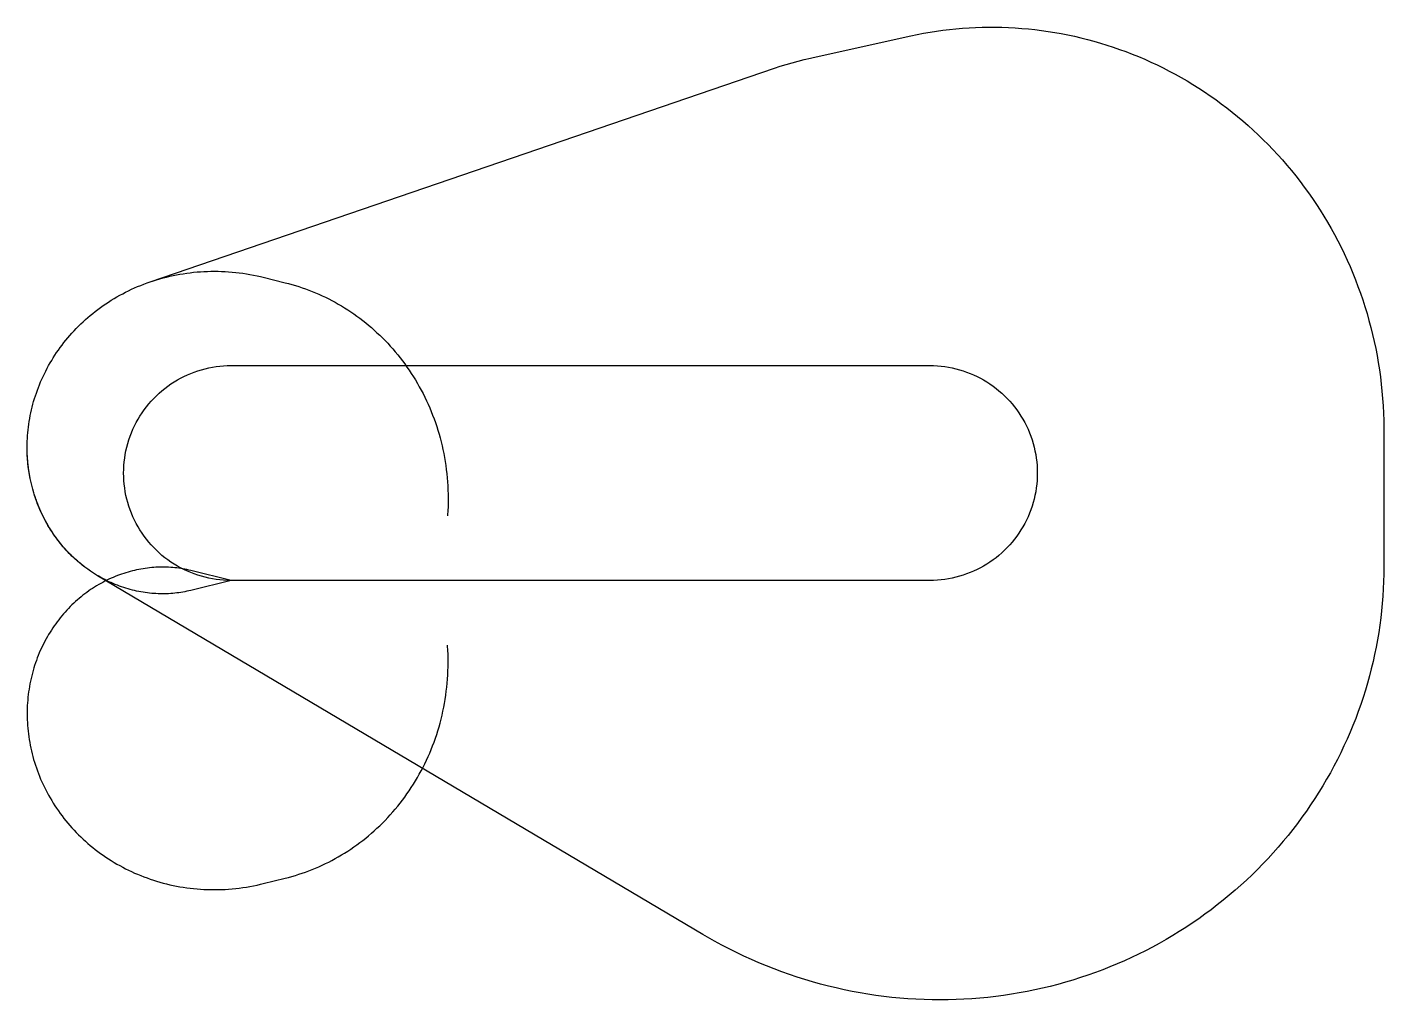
# Model space of a CAD drawing. Header units: metres. Extents: x -6642 to 37555, y -13655 to 18016.
import ezdxf

# ---------------------------------------------------------------- set-up
doc = ezdxf.new("R2010")
doc.units = ezdxf.units.M

msp = doc.modelspace()

# ---------------------------------------------------------------- linework, layer by layer
at = {"layer": 'NorminalTrack', "color": 1}
msp.add_lwpolyline([(0, 0), (0, 0), (-122, 2), (-244, 9), (-366, 19), (-487, 34), (-607, 53), (-727, 76), (-846, 104), (-964, 136), (-1081, 171), (-1197, 211), (-1310, 255), (-1423, 302), (-1534, 354), (-1642, 409), (-1749, 469), (-1854, 532), (-1956, 598), (-2056, 668), (-2154, 742), (-2249, 818), (-2341, 899), (-2430, 982), (-2516, 1068), (-2600, 1157), (-2680, 1250), (-2757, 1345), (-2830, 1442), (-2900, 1542), (-2967, 1644), (-3030, 1749), (-3089, 1856), (-3144, 1965), (-3196, 2075), (-3244, 2188), (-3287, 2302), (-3327, 2417), (-3363, 2534), (-3394, 2652), (-3422, 2771), (-3445, 2891), (-3464, 3011), (-3479, 3133), (-3490, 3254), (-3496, 3376), (-3498, 3498), (-3496, 3620), (-3490, 3742), (-3479, 3864), (-3464, 3985), (-3445, 4106), (-3422, 4226), (-3394, 4345), (-3363, 4463), (-3327, 4579), (-3287, 4695), (-3244, 4809), (-3196, 4921), (-3144, 5032), (-3089, 5141), (-3030, 5247), (-2967, 5352), (-2900, 5455), (-2830, 5555), (-2757, 5652), (-2680, 5747), (-2600, 5839), (-2516, 5928), (-2430, 6015), (-2341, 6098), (-2249, 6178), (-2154, 6255), (-2056, 6329), (-1956, 6399), (-1854, 6465), (-1749, 6528), (-1642, 6587), (-1534, 6643), (-1423, 6694), (-1310, 6742), (-1197, 6786), (-1081, 6825), (-964, 6861), (-846, 6893), (-727, 6920), (-607, 6944), (-487, 6963), (-366, 6977), (-244, 6988), (-122, 6995), (0, 6997), (0, 6997), (22767, 6997), (22767, 6997), (22889, 6995), (23011, 6988), (23133, 6977), (23254, 6963), (23375, 6944), (23495, 6920), (23614, 6893), (23731, 6861), (23848, 6825), (23964, 6786), (24078, 6742), (24190, 6694), (24301, 6643), (24410, 6587), (24516, 6528), (24621, 6465), (24723, 6399), (24823, 6329), (24921, 6255), (25016, 6178), (25108, 6098), (25197, 6015), (25284, 5928), (25367, 5839), (25447, 5747), (25524, 5652), (25597, 5555), (25667, 5455), (25734, 5352), (25797, 5247), (25856, 5141), (25911, 5032), (25963, 4921), (26011, 4809), (26055, 4695), (26094, 4579), (26130, 4463), (26162, 4345), (26189, 4226), (26212, 4106), (26231, 3985), (26246, 3864), (26257, 3742), (26263, 3620), (26266, 3498), (26263, 3376), (26257, 3254), (26246, 3133), (26231, 3011), (26212, 2891), (26189, 2771), (26162, 2652), (26130, 2534), (26094, 2417), (26055, 2302), (26011, 2188), (25963, 2075), (25911, 1965), (25856, 1856), (25797, 1749), (25734, 1644), (25667, 1542), (25597, 1442), (25524, 1345), (25447, 1250), (25367, 1157), (25284, 1068), (25197, 982), (25108, 899), (25016, 818), (24921, 742), (24823, 668), (24723, 598), (24621, 532), (24516, 469), (24410, 409), (24301, 354), (24190, 302), (24078, 255), (23964, 211), (23848, 171), (23731, 136), (23614, 104), (23495, 76), (23375, 53), (23254, 34), (23133, 19), (23011, 9), (22889, 2), (22767, 0), (0, 0)], dxfattribs=at)
at = {"layer": 'WindSpiral', "color": 5}
for points in [[(0, 0), (-1311, -324), (-1375, -339), (-1439, -353), (-1503, -366), (-1568, -378), (-1633, -389), (-1699, -398), (-1765, -407), (-1832, -414), (-1899, -421), (-1966, -426), (-2034, -430), (-2102, -433), (-2170, -434), (-2239, -435), (-2308, -434), (-2377, -432), (-2446, -429), (-2515, -424), (-2585, -419), (-2655, -412), (-2725, -404), (-2795, -394), (-2865, -384), (-2935, -372), (-3005, -359), (-3075, -344), (-3145, -329), (-3215, -312), (-3285, -293), (-3355, -274), (-3425, -253), (-3495, -231), (-3564, -207), (-3634, -183), (-3703, -157), (-3772, -129), (-3840, -101), (-3909, -71), (-3977, -40), (-4045, -7), (-4112, 27), (-4179, 62), (-4246, 98), (-4312, 136), (-4378, 175), (-4443, 215), (-4508, 257), (-4573, 299), (-4636, 343), (-4700, 389), (-4762, 435), (-4824, 483), (-4885, 532), (-4946, 582), (-5006, 634), (-5065, 686), (-5124, 740), (-5182, 795), (-5239, 852), (-5295, 909), (-5350, 968), (-5405, 1027), (-5458, 1088), (-5511, 1150), (-5563, 1213), (-5613, 1277), (-5663, 1342), (-5712, 1409), (-5760, 1476), (-5807, 1545), (-5852, 1614), (-5897, 1684), (-5941, 1756), (-5983, 1828), (-6024, 1901), (-6064, 1976), (-6103, 2051), (-6141, 2127), (-6178, 2204), (-6213, 2282), (-6247, 2360), (-6279, 2440), (-6311, 2520), (-6341, 2601), (-6370, 2683), (-6397, 2765), (-6423, 2849), (-6448, 2932), (-6471, 3017), (-6493, 3102), (-6513, 3188), (-6532, 3275), (-6550, 3362), (-6566, 3449), (-6580, 3537), (-6593, 3626), (-6605, 3715), (-6615, 3804), (-6623, 3894), (-6630, 3984), (-6636, 4075), (-6639, 4166), (-6642, 4257), (-6642, 4349), (-6641, 4440), (-6639, 4533), (-6634, 4625), (-6629, 4717), (-6621, 4810), (-6612, 4902), (-6601, 4995), (-6589, 5088), (-6575, 5181), (-6559, 5273), (-6542, 5366), (-6523, 5459), (-6502, 5551), (-6479, 5644), (-6455, 5736), (-6430, 5828), (-6402, 5920), (-6373, 6012), (-6342, 6103), (-6310, 6194), (-6276, 6285), (-6240, 6375), (-6202, 6465), (-6163, 6555), (-6122, 6644), (-6080, 6732), (-6036, 6820), (-5990, 6908), (-5943, 6994), (-5894, 7081), (-5843, 7166), (-5791, 7251), (-5737, 7335), (-5681, 7419), (-5624, 7502), (-5565, 7583), (-5505, 7665), (-5443, 7745), (-5380, 7824), (-5315, 7902), (-5249, 7980), (-5181, 8056), (-5111, 8132), (-5040, 8206), (-4968, 8280), (-4894, 8352), (-4819, 8423), (-4742, 8493), (-4664, 8562), (-4585, 8629), (-4504, 8696), (-4422, 8761), (-4338, 8824), (-4253, 8887), (-4167, 8948), (-4080, 9008), (-3991, 9066), (-3901, 9123), (-3810, 9179), (-3718, 9233), (-3625, 9285), (-3530, 9336), (-3435, 9386), (-3338, 9434), (-3240, 9480), (-3141, 9525), (-3042, 9568), (-2941, 9609), (-2839, 9649), (-2737, 9687), (-2633, 9724), (-2633, 9724), (17700, 16676), (17892, 16740), (18086, 16800), (18281, 16857), (18477, 16911), (18674, 16962), (18872, 17009), (18963, 17030), (22148, 17731), (22355, 17775), (22563, 17815), (22772, 17851), (22982, 17884), (23193, 17914), (23404, 17939), (23616, 17961), (23829, 17979), (24042, 17994), (24256, 18005), (24470, 18012), (24684, 18016), (24899, 18015), (25114, 18011), (25329, 18003), (25544, 17992), (25759, 17976), (25975, 17957), (26190, 17934), (26404, 17908), (26619, 17877), (26833, 17843), (27047, 17805), (27261, 17763), (27474, 17718), (27686, 17668), (27898, 17615), (28109, 17558), (28319, 17498), (28529, 17433), (28737, 17365), (28945, 17293), (29151, 17218), (29356, 17139), (29561, 17056), (29764, 16970), (29965, 16879), (30165, 16786), (30364, 16688), (30562, 16587), (30757, 16483), (30951, 16375), (31144, 16264), (31335, 16149), (31523, 16030), (31710, 15908), (31895, 15783), (32079, 15655), (32259, 15523), (32438, 15388), (32615, 15249), (32789, 15108), (32962, 14963), (33131, 14815), (33299, 14664), (33463, 14510), (33626, 14352), (33786, 14192), (33943, 14029), (34097, 13863), (34249, 13694), (34398, 13522), (34544, 13348), (34687, 13171), (34827, 12991), (34964, 12808), (35098, 12623), (35229, 12436), (35357, 12246), (35481, 12053), (35603, 11858), (35721, 11661), (35835, 11462), (35947, 11260), (36055, 11056), (36159, 10851), (36260, 10643), (36358, 10433), (36452, 10221), (36542, 10008), (36629, 9792), (36712, 9575), (36791, 9357), (36866, 9136), (36938, 8915), (37006, 8691), (37070, 8467), (37130, 8241), (37187, 8013), (37239, 7785), (37288, 7555), (37332, 7325), (37373, 7093), (37409, 6860), (37441, 6627), (37470, 6393), (37494, 6158), (37515, 5922), (37531, 5686), (37543, 5449), (37551, 5212), (37555, 4975), (37555, 4875), (37555, 444), (37553, 206), (37547, -32), (37536, -270), (37522, -509), (37503, -747), (37480, -985), (37453, -1222), (37422, -1460), (37386, -1697), (37347, -1934), (37303, -2170), (37255, -2406), (37203, -2641), (37146, -2876), (37086, -3110), (37021, -3343), (36953, -3575), (36880, -3806), (36803, -4035), (36722, -4264), (36637, -4492), (36548, -4718), (36454, -4943), (36357, -5166), (36256, -5388), (36151, -5609), (36042, -5828), (35929, -6045), (35812, -6260), (35691, -6473), (35567, -6685), (35438, -6895), (35306, -7102), (35170, -7307), (35030, -7511), (34887, -7711), (34740, -7910), (34590, -8106), (34436, -8300), (34278, -8491), (34117, -8680), (33952, -8866), (33784, -9049), (33613, -9229), (33439, -9407), (33261, -9582), (33080, -9754), (32895, -9923), (32708, -10088), (32518, -10251), (32324, -10410), (32128, -10566), (31929, -10719), (31727, -10869), (31522, -11015), (31314, -11158), (31104, -11297), (30891, -11432), (30676, -11564), (30458, -11693), (30237, -11817), (30015, -11938), (29790, -12055), (29563, -12169), (29333, -12278), (29102, -12384), (28868, -12485), (28632, -12583), (28395, -12676), (28156, -12766), (27915, -12851), (27672, -12932), (27428, -13009), (27182, -13082), (26934, -13151), (26685, -13215), (26435, -13275), (26184, -13331), (25931, -13382), (25678, -13429), (25423, -13472), (25167, -13510), (24911, -13544), (24653, -13573), (24395, -13598), (24136, -13619), (23877, -13634), (23617, -13646), (23357, -13653), (23096, -13655), (22836, -13653), (22575, -13646), (22313, -13634), (22052, -13618), (21791, -13598), (21530, -13573), (21270, -13543), (21009, -13509), (20749, -13470), (20490, -13427), (20231, -13379), (19972, -13326), (19715, -13269), (19458, -13207), (19202, -13141), (18947, -13070), (18693, -12995), (18440, -12915), (18188, -12831), (17938, -12742), (17689, -12649), (17441, -12552), (17195, -12450), (16950, -12343), (16707, -12233), (16466, -12118), (16227, -11998), (15989, -11875), (15754, -11747), (15520, -11615), (15370, -11527), (-4347, 156), (-4412, 196), (-4477, 237), (-4542, 279), (-4606, 322), (-4670, 367), (-4732, 413), (-4795, 460), (-4856, 509), (-4917, 558), (-4978, 609), (-5037, 661), (-5096, 715), (-5154, 769), (-5212, 825), (-5268, 882), (-5324, 940), (-5379, 999), (-5433, 1059), (-5486, 1120), (-5538, 1183), (-5589, 1247), (-5640, 1311), (-5689, 1377), (-5737, 1444), (-5785, 1512), (-5831, 1581), (-5876, 1651), (-5920, 1722), (-5963, 1794), (-6005, 1866), (-6045, 1940), (-6085, 2015), (-6123, 2091), (-6160, 2167), (-6196, 2245), (-6231, 2323), (-6264, 2402), (-6296, 2482), (-6327, 2562), (-6356, 2644), (-6384, 2726), (-6411, 2809), (-6436, 2892), (-6460, 2977), (-6483, 3062), (-6504, 3147), (-6524, 3233), (-6542, 3320), (-6558, 3407), (-6574, 3495), (-6587, 3583), (-6600, 3672), (-6610, 3762), (-6620, 3851), (-6627, 3941), (-6633, 4032), (-6638, 4123), (-6641, 4214), (-6642, 4305), (-6642, 4337)], [(0, 0), (-1311, -324), (-1375, -339), (-1439, -353), (-1503, -366), (-1568, -378), (-1633, -389), (-1699, -398), (-1765, -407), (-1832, -414), (-1899, -421), (-1966, -426), (-2034, -430), (-2102, -433), (-2170, -434), (-2239, -435), (-2308, -434), (-2377, -432), (-2446, -429), (-2515, -424), (-2585, -419), (-2655, -412), (-2725, -404), (-2795, -394), (-2865, -384), (-2935, -372), (-3005, -359), (-3075, -344), (-3145, -329), (-3215, -312), (-3285, -293), (-3355, -274), (-3425, -253), (-3495, -231), (-3564, -207), (-3634, -183), (-3703, -157), (-3772, -129), (-3840, -101), (-3909, -71), (-3977, -40), (-4045, -7), (-4112, 27), (-4179, 62), (-4246, 98), (-4312, 136), (-4378, 175), (-4443, 215), (-4508, 257), (-4573, 299), (-4636, 343), (-4700, 389), (-4762, 435), (-4824, 483), (-4885, 532), (-4946, 582), (-5006, 634), (-5065, 686), (-5124, 740), (-5182, 795), (-5239, 852), (-5295, 909), (-5350, 968), (-5405, 1027), (-5458, 1088), (-5511, 1150), (-5563, 1213), (-5613, 1277), (-5663, 1342), (-5712, 1409), (-5760, 1476), (-5807, 1545), (-5852, 1614), (-5897, 1684), (-5941, 1756), (-5983, 1828), (-6024, 1901), (-6064, 1976), (-6103, 2051), (-6141, 2127), (-6178, 2204), (-6213, 2282), (-6247, 2360), (-6279, 2440), (-6311, 2520), (-6341, 2601), (-6370, 2683), (-6397, 2765), (-6423, 2849), (-6448, 2932), (-6471, 3017), (-6493, 3102), (-6513, 3188), (-6532, 3275), (-6550, 3362), (-6566, 3449), (-6580, 3537), (-6593, 3626), (-6605, 3715), (-6615, 3804), (-6623, 3894), (-6630, 3984), (-6636, 4075), (-6639, 4166), (-6642, 4257), (-6642, 4349), (-6641, 4440), (-6639, 4533), (-6634, 4625), (-6629, 4717), (-6621, 4810), (-6612, 4902), (-6601, 4995), (-6589, 5088), (-6575, 5181), (-6559, 5273), (-6542, 5366), (-6523, 5459), (-6502, 5551), (-6479, 5644), (-6455, 5736), (-6430, 5828), (-6402, 5920), (-6373, 6012), (-6342, 6103), (-6310, 6194), (-6276, 6285), (-6240, 6375), (-6202, 6465), (-6163, 6555), (-6122, 6644), (-6080, 6732), (-6036, 6820), (-5990, 6908), (-5943, 6994), (-5894, 7081), (-5843, 7166), (-5791, 7251), (-5737, 7335), (-5681, 7419), (-5624, 7502), (-5565, 7583), (-5505, 7665), (-5443, 7745), (-5380, 7824), (-5315, 7902), (-5249, 7980), (-5181, 8056), (-5111, 8132), (-5040, 8206), (-4968, 8280), (-4894, 8352), (-4819, 8423), (-4742, 8493), (-4664, 8562), (-4585, 8629), (-4504, 8696), (-4422, 8761), (-4338, 8824), (-4253, 8887), (-4167, 8948), (-4080, 9008), (-3991, 9066), (-3901, 9123), (-3810, 9179), (-3718, 9233), (-3625, 9285), (-3530, 9336), (-3435, 9386), (-3338, 9434), (-3240, 9480), (-3141, 9525), (-3042, 9568), (-2941, 9609), (-2839, 9649), (-2737, 9687), (-2633, 9724), (-2529, 9758), (-2424, 9791), (-2318, 9822), (-2211, 9852), (-2103, 9879), (-1995, 9905), (-1886, 9929), (-1777, 9951), (-1667, 9971), (-1556, 9989), (-1445, 10006), (-1333, 10020), (-1220, 10033), (-1108, 10044), (-994, 10052), (-881, 10059), (-767, 10064), (-653, 10066), (-538, 10067), (-423, 10066), (-308, 10063), (-193, 10057), (-78, 10050), (38, 10041), (153, 10029), (269, 10016), (384, 10000), (500, 9983), (615, 9963), (731, 9942), (846, 9918), (961, 9892), (1047, 9871), (1762, 9695), (1874, 9666), (1985, 9636), (2096, 9603), (2207, 9568), (2317, 9532), (2427, 9493), (2536, 9453), (2645, 9410), (2754, 9365), (2861, 9319), (2969, 9270), (3075, 9220), (3181, 9167), (3286, 9113), (3391, 9056), (3494, 8998), (3597, 8937), (3699, 8875), (3800, 8811), (3901, 8745), (4000, 8677), (4098, 8607), (4195, 8536), (4291, 8462), (4387, 8387), (4481, 8310), (4573, 8231), (4665, 8150), (4755, 8068), (4844, 7984), (4932, 7898), (5019, 7810), (5104, 7721), (5187, 7630), (5270, 7538), (5350, 7443), (5430, 7348), (5507, 7250), (5584, 7151), (5658, 7051), (5731, 6949), (5803, 6846), (5872, 6741), (5940, 6635), (6007, 6527), (6071, 6418), (6134, 6308), (6195, 6196), (6254, 6083), (6311, 5969), (6366, 5854), (6420, 5737), (6471, 5620), (6521, 5501), (6568, 5381), (6614, 5260), (6657, 5138), (6699, 5015), (6738, 4891), (6775, 4767), (6810, 4641), (6843, 4514), (6874, 4387), (6903, 4259), (6929, 4130), (6954, 4001), (6976, 3871), (6996, 3740), (7013, 3608), (7029, 3477), (7042, 3344), (7052, 3211), (7061, 3078), (7067, 2944), (7071, 2810), (7072, 2676), (7071, 2541), (7068, 2407), (7062, 2272), (7054, 2137), (7052, 2103)], [(0, 0), (-1311, 324), (-1375, 339), (-1439, 353), (-1503, 366), (-1568, 378), (-1633, 389), (-1699, 398), (-1765, 407), (-1832, 414), (-1899, 421), (-1966, 426), (-2034, 430), (-2102, 433), (-2170, 434), (-2239, 435), (-2308, 434), (-2377, 432), (-2446, 429), (-2515, 424), (-2585, 419), (-2655, 412), (-2725, 404), (-2795, 394), (-2865, 384), (-2935, 372), (-3005, 359), (-3075, 344), (-3145, 329), (-3215, 312), (-3285, 293), (-3355, 274), (-3425, 253), (-3495, 231), (-3564, 207), (-3634, 183), (-3703, 157), (-3772, 129), (-3840, 101), (-3909, 71), (-3977, 40), (-4045, 7), (-4112, -27), (-4179, -62), (-4246, -98), (-4312, -136), (-4378, -175), (-4443, -215), (-4508, -257), (-4573, -299), (-4636, -343), (-4700, -389), (-4762, -435), (-4824, -483), (-4885, -532), (-4946, -582), (-5006, -634), (-5065, -686), (-5124, -740), (-5182, -795), (-5239, -852), (-5295, -909), (-5350, -968), (-5405, -1027), (-5458, -1088), (-5511, -1150), (-5563, -1213), (-5613, -1277), (-5663, -1342), (-5712, -1409), (-5760, -1476), (-5807, -1545), (-5852, -1614), (-5897, -1684), (-5941, -1756), (-5983, -1828), (-6024, -1901), (-6064, -1976), (-6103, -2051), (-6141, -2127), (-6178, -2204), (-6213, -2282), (-6247, -2360), (-6279, -2440), (-6311, -2520), (-6341, -2601), (-6370, -2683), (-6397, -2765), (-6423, -2849), (-6448, -2932), (-6471, -3017), (-6493, -3102), (-6513, -3188), (-6532, -3275), (-6550, -3362), (-6566, -3449), (-6580, -3537), (-6593, -3626), (-6605, -3715), (-6615, -3804), (-6623, -3894), (-6630, -3984), (-6636, -4075), (-6639, -4166), (-6642, -4257), (-6642, -4349), (-6641, -4440), (-6639, -4533), (-6634, -4625), (-6629, -4717), (-6621, -4810), (-6612, -4902), (-6601, -4995), (-6589, -5088), (-6575, -5181), (-6559, -5273), (-6542, -5366), (-6523, -5459), (-6502, -5551), (-6479, -5644), (-6455, -5736), (-6430, -5828), (-6402, -5920), (-6373, -6012), (-6342, -6103), (-6310, -6194), (-6276, -6285), (-6240, -6375), (-6202, -6465), (-6163, -6555), (-6122, -6644), (-6080, -6732), (-6036, -6820), (-5990, -6908), (-5943, -6994), (-5894, -7081), (-5843, -7166), (-5791, -7251), (-5737, -7335), (-5681, -7419), (-5624, -7502), (-5565, -7583), (-5505, -7665), (-5443, -7745), (-5380, -7824), (-5315, -7902), (-5249, -7980), (-5181, -8056), (-5111, -8132), (-5040, -8206), (-4968, -8280), (-4894, -8352), (-4819, -8423), (-4742, -8493), (-4664, -8562), (-4585, -8629), (-4504, -8696), (-4422, -8761), (-4338, -8824), (-4253, -8887), (-4167, -8948), (-4080, -9008), (-3991, -9066), (-3901, -9123), (-3810, -9179), (-3718, -9233), (-3625, -9285), (-3530, -9336), (-3435, -9386), (-3338, -9434), (-3240, -9480), (-3141, -9525), (-3042, -9568), (-2941, -9609), (-2839, -9649), (-2737, -9687), (-2633, -9724), (-2529, -9758), (-2424, -9791), (-2318, -9822), (-2211, -9852), (-2103, -9879), (-1995, -9905), (-1886, -9929), (-1777, -9951), (-1667, -9971), (-1556, -9989), (-1445, -10006), (-1333, -10020), (-1220, -10033), (-1108, -10044), (-994, -10052), (-881, -10059), (-767, -10064), (-653, -10066), (-538, -10067), (-423, -10066), (-308, -10063), (-193, -10057), (-78, -10050), (38, -10041), (153, -10029), (269, -10016), (384, -10000), (500, -9983), (615, -9963), (731, -9942), (846, -9918), (961, -9892), (1047, -9871), (1762, -9695), (1874, -9666), (1985, -9636), (2096, -9603), (2207, -9568), (2317, -9532), (2427, -9493), (2536, -9453), (2645, -9410), (2754, -9365), (2861, -9319), (2969, -9270), (3075, -9220), (3181, -9167), (3286, -9113), (3391, -9056), (3494, -8998), (3597, -8937), (3699, -8875), (3800, -8811), (3901, -8745), (4000, -8677), (4098, -8607), (4195, -8536), (4291, -8462), (4387, -8387), (4481, -8310), (4573, -8231), (4665, -8150), (4755, -8068), (4844, -7984), (4932, -7898), (5019, -7810), (5104, -7721), (5187, -7630), (5270, -7538), (5350, -7443), (5430, -7348), (5507, -7250), (5584, -7151), (5658, -7051), (5731, -6949), (5803, -6846), (5872, -6741), (5940, -6635), (6007, -6527), (6071, -6418), (6134, -6308), (6195, -6196), (6254, -6083), (6311, -5969), (6366, -5854), (6420, -5737), (6471, -5620), (6521, -5501), (6568, -5381), (6614, -5260), (6657, -5138), (6699, -5015), (6738, -4891), (6775, -4767), (6810, -4641), (6843, -4514), (6874, -4387), (6903, -4259), (6929, -4130), (6954, -4001), (6976, -3871), (6996, -3740), (7013, -3608), (7029, -3477), (7042, -3344), (7052, -3211), (7061, -3078), (7067, -2944), (7071, -2810), (7072, -2676), (7071, -2541), (7068, -2407), (7062, -2272), (7054, -2137), (7052, -2103)]]:
    msp.add_lwpolyline(points, dxfattribs=at)

doc.saveas('drawing.dxf')
